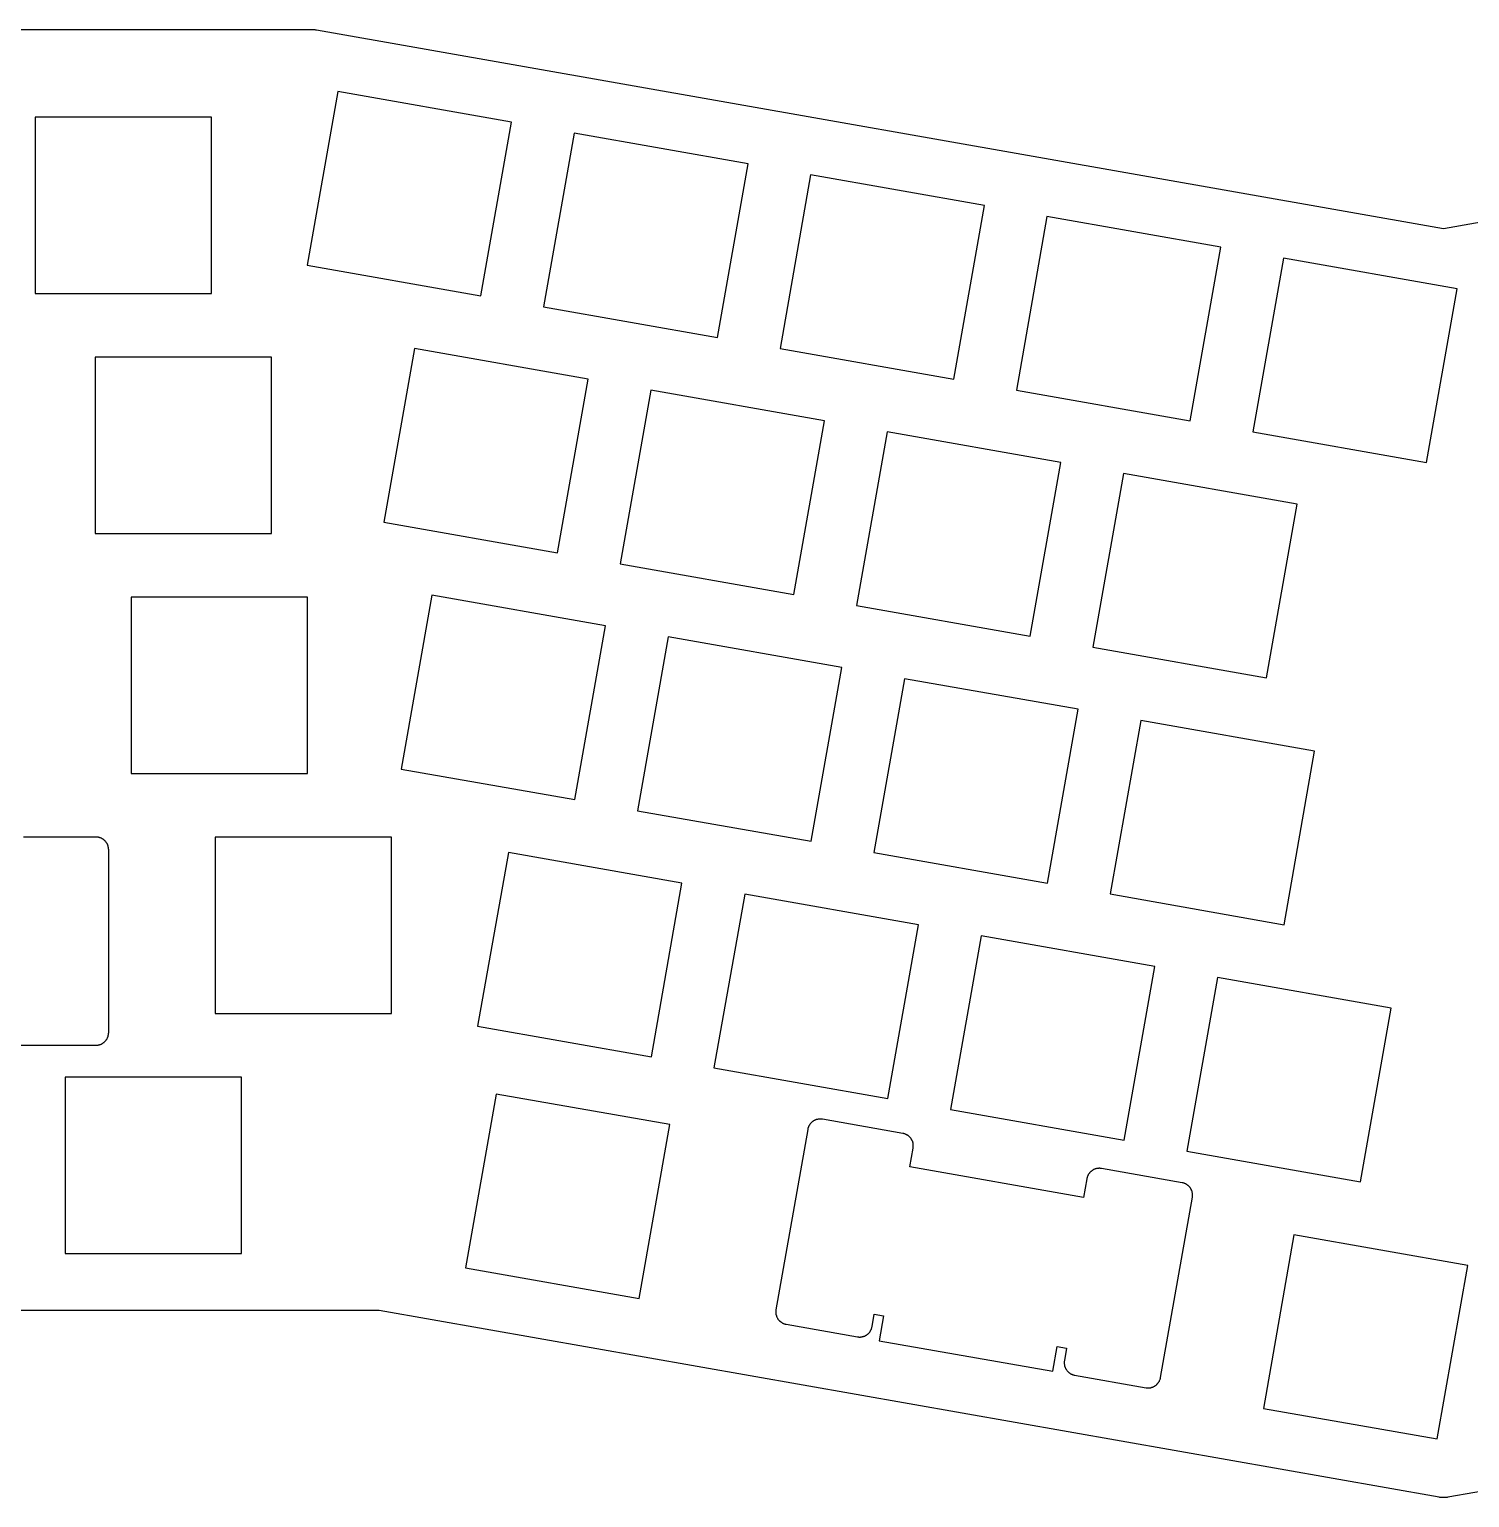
# Model space of a CAD drawing. Header units: millimetres. Extents: x 93 to 440, y -99 to 17.
# Drawn here: x 154 to 268.3, y -99.5 to 17.1 of the extents above; entities that cross this region are included whole.
import ezdxf

# ---------------------------------------------------------------- set-up
doc = ezdxf.new("R2010")
doc.units = ezdxf.units.MM
doc.layers.add('cutouts', color=18, linetype='Continuous', true_color=0x000000)
doc.layers.add('offset_rounded', color=18, linetype='Continuous', true_color=0x000000)

msp = doc.modelspace()

# ---------------------------------------------------------------- linework, layer by layer
at = {"layer": 'cutouts'}
for p, q in [((178.51, 12.15), (176.08, -1.64)), ((192.3, 9.72), (178.51, 12.15)), ((154.48, 10.11), (154.48, -3.89)), ((168.48, 10.11), (154.48, 10.11)), ((154.48, 10.11), (154.48, -3.89)), ((168.48, 10.11), (154.48, 10.11)), ((168.48, -3.89), (168.48, 10.11)), ((168.48, -3.89), (168.48, 10.11)), ((189.86, -4.07), (192.3, 9.72)), ((197.27, 8.84), (194.84, -4.95)), ((211.06, 6.41), (197.27, 8.84)), ((208.63, -7.38), (211.06, 6.41)), ((216.03, 5.53), (213.6, -8.25)), ((229.82, 3.1), (216.03, 5.53)), ((227.39, -10.69), (229.82, 3.1)), ((234.79, 2.23), (232.36, -11.56)), ((248.58, -0.21), (234.79, 2.23)), ((246.15, -13.99), (248.58, -0.21)), ((253.55, -1.08), (251.12, -14.87)), ((267.34, -3.51), (253.55, -1.08)), ((176.08, -1.64), (189.86, -4.07)), ((154.48, -3.89), (168.48, -3.89)), ((154.48, -3.89), (168.48, -3.89)), ((264.91, -17.3), (267.34, -3.51)), ((194.84, -4.95), (208.63, -7.38)), ((159.25, -8.94), (159.25, -22.94)), ((173.25, -8.94), (159.25, -8.94)), ((173.25, -22.94), (173.25, -8.94)), ((184.58, -8.27), (182.15, -22.05)), ((198.37, -10.7), (184.58, -8.27)), ((213.6, -8.25), (227.39, -10.69)), ((195.94, -24.48), (198.37, -10.7)), ((203.34, -11.57), (200.91, -25.36)), ((217.13, -14), (203.34, -11.57)), ((232.36, -11.56), (246.15, -13.99)), ((214.7, -27.79), (217.13, -14)), ((222.1, -14.88), (219.67, -28.67)), ((235.89, -17.31), (222.1, -14.88)), ((251.12, -14.87), (264.91, -17.3)), ((233.46, -31.1), (235.89, -17.31)), ((240.86, -18.19), (238.43, -31.98)), ((254.65, -20.62), (240.86, -18.19)), ((252.22, -34.41), (254.65, -20.62)), ((182.15, -22.05), (195.94, -24.48)), ((159.25, -22.94), (173.25, -22.94)), ((200.91, -25.36), (214.7, -27.79)), ((185.96, -27.85), (183.53, -41.64)), ((199.75, -30.28), (185.96, -27.85)), ((162.1, -27.99), (162.1, -41.99)), ((176.1, -27.99), (162.1, -27.99)), ((176.1, -41.99), (176.1, -27.99)), ((219.67, -28.67), (233.46, -31.1)), ((197.32, -44.07), (199.75, -30.28)), ((204.72, -31.16), (202.29, -44.95)), ((218.51, -33.59), (204.72, -31.16)), ((238.43, -31.98), (252.22, -34.41)), ((216.08, -47.38), (218.51, -33.59)), ((223.48, -34.47), (221.05, -48.26)), ((237.27, -36.9), (223.48, -34.47)), ((234.84, -50.69), (237.27, -36.9)), ((242.24, -37.78), (239.81, -51.56)), ((256.03, -40.21), (242.24, -37.78)), ((253.6, -54), (256.03, -40.21)), ((183.53, -41.64), (197.32, -44.07)), ((162.1, -41.99), (176.1, -41.99)), ((202.29, -44.95), (216.08, -47.38)), ((159.32, -47.04), (153.57, -47.04)), ((159.35, -47.04), (159.32, -47.04)), ((159.38, -47.04), (159.35, -47.04)), ((159.42, -47.05), (159.38, -47.04)), ((159.45, -47.05), (159.42, -47.05)), ((159.49, -47.05), (159.45, -47.05)), ((159.52, -47.06), (159.49, -47.05)), ((159.55, -47.07), (159.52, -47.06)), ((159.59, -47.08), (159.55, -47.07)), ((159.62, -47.09), (159.59, -47.08)), ((159.65, -47.1), (159.62, -47.09)), ((159.68, -47.11), (159.65, -47.1)), ((159.71, -47.12), (159.68, -47.11)), ((159.74, -47.14), (159.71, -47.12)), ((159.78, -47.15), (159.74, -47.14)), ((159.81, -47.17), (159.78, -47.15)), ((159.84, -47.19), (159.81, -47.17)), ((159.86, -47.2), (159.84, -47.19)), ((159.89, -47.22), (159.86, -47.2)), ((159.92, -47.24), (159.89, -47.22)), ((159.95, -47.26), (159.92, -47.24)), ((159.97, -47.29), (159.95, -47.26)), ((160, -47.31), (159.97, -47.29)), ((160.02, -47.33), (160, -47.31)), ((160.05, -47.36), (160.02, -47.33)), ((160.07, -47.38), (160.05, -47.36)), ((160.09, -47.41), (160.07, -47.38)), ((160.11, -47.44), (160.09, -47.41)), ((160.13, -47.46), (160.11, -47.44)), ((160.15, -47.49), (160.13, -47.46)), ((160.17, -47.52), (160.15, -47.49)), ((160.19, -47.55), (160.17, -47.52)), ((160.2, -47.58), (160.19, -47.55)), ((160.22, -47.61), (160.2, -47.58)), ((160.23, -47.64), (160.22, -47.61)), ((160.25, -47.67), (160.23, -47.64)), ((160.26, -47.71), (160.25, -47.67)), ((160.27, -47.74), (160.26, -47.71)), ((160.28, -47.77), (160.27, -47.74)), ((160.29, -47.8), (160.28, -47.77)), ((168.77, -47.04), (168.77, -61.04)), ((182.77, -47.04), (168.77, -47.04)), ((182.77, -61.04), (182.77, -47.04)), ((160.29, -47.84), (160.29, -47.8)), ((160.3, -47.87), (160.29, -47.84)), ((160.31, -47.9), (160.3, -47.87)), ((160.31, -47.94), (160.31, -47.9)), ((160.31, -47.97), (160.31, -47.94)), ((160.31, -48.01), (160.31, -47.97)), ((160.32, -48.04), (160.31, -48.01)), ((160.32, -62.57), (160.32, -48.04)), ((192.04, -48.27), (189.6, -62.05)), ((205.82, -50.7), (192.04, -48.27)), ((221.05, -48.26), (234.84, -50.69)), ((203.39, -64.49), (205.82, -50.7)), ((210.8, -51.58), (208.36, -65.36)), ((224.58, -54.01), (210.8, -51.58)), ((239.81, -51.56), (253.6, -54)), ((222.15, -67.79), (224.58, -54.01)), ((229.56, -54.88), (227.13, -68.67)), ((243.34, -57.31), (229.56, -54.88)), ((240.91, -71.1), (243.34, -57.31)), ((248.32, -58.19), (245.89, -71.98)), ((262.1, -60.62), (248.32, -58.19)), ((168.77, -61.04), (182.77, -61.04)), ((259.67, -74.41), (262.1, -60.62)), ((160.23, -62.96), (160.25, -62.93)), ((160.25, -62.93), (160.26, -62.9)), ((160.26, -62.9), (160.27, -62.87)), ((160.27, -62.87), (160.28, -62.84)), ((160.28, -62.84), (160.29, -62.8)), ((160.29, -62.77), (160.3, -62.74)), ((160.29, -62.8), (160.29, -62.77)), ((160.3, -62.74), (160.31, -62.7)), ((160.31, -62.6), (160.32, -62.57)), ((160.31, -62.63), (160.31, -62.6)), ((160.31, -62.67), (160.31, -62.63)), ((160.31, -62.7), (160.31, -62.67)), ((189.6, -62.05), (203.39, -64.49)), ((152.82, -63.57), (159.32, -63.57)), ((159.32, -63.57), (159.35, -63.56)), ((159.35, -63.56), (159.38, -63.56)), ((159.38, -63.56), (159.42, -63.56)), ((159.42, -63.56), (159.45, -63.56)), ((159.45, -63.56), (159.49, -63.55)), ((159.49, -63.55), (159.52, -63.54)), ((159.52, -63.54), (159.55, -63.54)), ((159.55, -63.54), (159.59, -63.53)), ((159.59, -63.53), (159.62, -63.52)), ((159.62, -63.52), (159.65, -63.51)), ((159.65, -63.51), (159.68, -63.5)), ((159.68, -63.5), (159.71, -63.48)), ((159.71, -63.48), (159.74, -63.47)), ((159.74, -63.47), (159.78, -63.45)), ((159.78, -63.45), (159.81, -63.44)), ((159.81, -63.44), (159.84, -63.42)), ((159.84, -63.42), (159.86, -63.4)), ((159.86, -63.4), (159.89, -63.38)), ((159.89, -63.38), (159.92, -63.36)), ((159.92, -63.36), (159.95, -63.34)), ((159.95, -63.34), (159.97, -63.32)), ((159.97, -63.32), (160, -63.3)), ((160, -63.3), (160.02, -63.27)), ((160.02, -63.27), (160.05, -63.25)), ((160.05, -63.25), (160.07, -63.22)), ((160.07, -63.22), (160.09, -63.2)), ((160.09, -63.2), (160.11, -63.17)), ((160.11, -63.17), (160.13, -63.14)), ((160.13, -63.14), (160.15, -63.11)), ((160.15, -63.11), (160.17, -63.08)), ((160.17, -63.08), (160.19, -63.06)), ((160.19, -63.06), (160.2, -63.03)), ((160.2, -63.03), (160.22, -62.99)), ((160.22, -62.99), (160.23, -62.96)), ((156.87, -66.09), (156.87, -80.09)), ((170.87, -66.09), (156.87, -66.09)), ((170.87, -80.09), (170.87, -66.09)), ((208.36, -65.36), (222.15, -67.79)), ((191.07, -67.44), (188.64, -81.23)), ((204.86, -69.87), (191.07, -67.44)), ((227.13, -68.67), (240.91, -71.1)), ((202.43, -83.66), (204.86, -69.87)), ((215.93, -69.9), (215.91, -69.93)), ((215.95, -69.87), (215.93, -69.9)), ((215.97, -69.85), (215.95, -69.87)), ((215.99, -69.82), (215.97, -69.85)), ((216.01, -69.79), (215.99, -69.82)), ((216.03, -69.77), (216.01, -69.79)), ((216.05, -69.74), (216.03, -69.77)), ((216.08, -69.72), (216.05, -69.74)), ((216.1, -69.69), (216.08, -69.72)), ((216.13, -69.67), (216.1, -69.69)), ((216.15, -69.65), (216.13, -69.67)), ((216.18, -69.63), (216.15, -69.65)), ((216.21, -69.61), (216.18, -69.63)), ((216.24, -69.59), (216.21, -69.61)), ((216.27, -69.57), (216.24, -69.59)), ((216.3, -69.55), (216.27, -69.57)), ((216.33, -69.54), (216.3, -69.55)), ((216.36, -69.52), (216.33, -69.54)), ((216.39, -69.51), (216.36, -69.52)), ((216.42, -69.49), (216.39, -69.51)), ((216.45, -69.48), (216.42, -69.49)), ((216.48, -69.47), (216.45, -69.48)), ((216.52, -69.46), (216.48, -69.47)), ((216.55, -69.45), (216.52, -69.46)), ((216.58, -69.45), (216.55, -69.45)), ((216.62, -69.44), (216.58, -69.45)), ((216.65, -69.44), (216.62, -69.44)), ((216.68, -69.43), (216.65, -69.44)), ((216.72, -69.43), (216.68, -69.43)), ((216.75, -69.43), (216.72, -69.43)), ((216.79, -69.43), (216.75, -69.43)), ((216.82, -69.43), (216.79, -69.43)), ((216.85, -69.43), (216.82, -69.43)), ((216.89, -69.43), (216.85, -69.43)), ((216.92, -69.44), (216.89, -69.43)), ((216.96, -69.44), (216.92, -69.44)), ((223.36, -70.57), (216.96, -69.44)), ((215.8, -70.25), (213.27, -84.56)), ((215.81, -70.19), (215.8, -70.22)), ((215.8, -70.22), (215.8, -70.25)), ((215.82, -70.15), (215.81, -70.19)), ((215.83, -70.12), (215.82, -70.15)), ((215.84, -70.09), (215.83, -70.12)), ((215.85, -70.06), (215.84, -70.09)), ((215.87, -70.02), (215.85, -70.06)), ((215.88, -69.99), (215.87, -70.02)), ((215.9, -69.96), (215.88, -69.99)), ((215.91, -69.93), (215.9, -69.96)), ((223.39, -70.58), (223.36, -70.57)), ((223.42, -70.58), (223.39, -70.58)), ((223.46, -70.59), (223.42, -70.58)), ((223.49, -70.6), (223.46, -70.59)), ((223.52, -70.61), (223.49, -70.6)), ((223.55, -70.63), (223.52, -70.61)), ((223.59, -70.64), (223.55, -70.63)), ((223.62, -70.65), (223.59, -70.64)), ((223.65, -70.67), (223.62, -70.65)), ((223.68, -70.69), (223.65, -70.67)), ((223.71, -70.7), (223.68, -70.69)), ((223.73, -70.72), (223.71, -70.7)), ((223.76, -70.74), (223.73, -70.72)), ((223.79, -70.76), (223.76, -70.74)), ((223.82, -70.78), (223.79, -70.76)), ((223.84, -70.8), (223.82, -70.78)), ((223.87, -70.83), (223.84, -70.8)), ((223.89, -70.85), (223.87, -70.83)), ((223.92, -70.88), (223.89, -70.85)), ((223.94, -70.9), (223.92, -70.88)), ((223.96, -70.93), (223.94, -70.9)), ((223.98, -70.95), (223.96, -70.93)), ((224, -70.98), (223.98, -70.95)), ((224.02, -71.01), (224, -70.98)), ((224.04, -71.04), (224.02, -71.01)), ((224.06, -71.07), (224.04, -71.04)), ((224.07, -71.1), (224.06, -71.07)), ((223.9, -73.23), (224.17, -71.73)), ((224.09, -71.13), (224.07, -71.1)), ((224.1, -71.16), (224.09, -71.13)), ((224.11, -71.19), (224.1, -71.16)), ((224.13, -71.22), (224.11, -71.19)), ((224.14, -71.26), (224.13, -71.22)), ((224.15, -71.29), (224.14, -71.26)), ((224.16, -71.32), (224.15, -71.29)), ((224.16, -71.36), (224.16, -71.32)), ((224.17, -71.39), (224.16, -71.36)), ((224.17, -71.42), (224.17, -71.39)), ((224.18, -71.46), (224.17, -71.42)), ((224.17, -71.69), (224.18, -71.66)), ((224.17, -71.73), (224.17, -71.69)), ((224.18, -71.49), (224.18, -71.46)), ((224.18, -71.52), (224.18, -71.49)), ((224.18, -71.56), (224.18, -71.52)), ((224.18, -71.59), (224.18, -71.56)), ((224.18, -71.63), (224.18, -71.59)), ((224.18, -71.66), (224.18, -71.63)), ((245.89, -71.98), (259.67, -74.41)), ((237.69, -75.66), (223.9, -73.23)), ((238.55, -73.41), (238.51, -73.43)), ((238.58, -73.4), (238.55, -73.41)), ((238.61, -73.39), (238.58, -73.4)), ((238.64, -73.38), (238.61, -73.39)), ((238.67, -73.37), (238.64, -73.38)), ((238.71, -73.36), (238.67, -73.37)), ((238.74, -73.35), (238.71, -73.36)), ((238.77, -73.35), (238.74, -73.35)), ((238.81, -73.34), (238.77, -73.35)), ((238.84, -73.34), (238.81, -73.34)), ((238.88, -73.34), (238.84, -73.34)), ((238.91, -73.33), (238.88, -73.34)), ((238.94, -73.33), (238.91, -73.33)), ((238.98, -73.33), (238.94, -73.33)), ((239.01, -73.34), (238.98, -73.33)), ((239.05, -73.34), (239.01, -73.34)), ((239.08, -73.34), (239.05, -73.34)), ((239.11, -73.35), (239.08, -73.34)), ((245.52, -74.48), (239.11, -73.35)), ((237.96, -74.16), (237.69, -75.66)), ((237.97, -74.09), (237.96, -74.13)), ((237.96, -74.13), (237.96, -74.16)), ((237.98, -74.06), (237.97, -74.09)), ((237.99, -74.03), (237.98, -74.06)), ((238, -73.99), (237.99, -74.03)), ((238.01, -73.96), (238, -73.99)), ((238.02, -73.93), (238.01, -73.96)), ((238.04, -73.9), (238.02, -73.93)), ((238.05, -73.87), (238.04, -73.9)), ((238.07, -73.84), (238.05, -73.87)), ((238.09, -73.81), (238.07, -73.84)), ((238.11, -73.78), (238.09, -73.81)), ((238.13, -73.75), (238.11, -73.78)), ((238.15, -73.73), (238.13, -73.75)), ((238.17, -73.7), (238.15, -73.73)), ((238.19, -73.67), (238.17, -73.7)), ((238.21, -73.65), (238.19, -73.67)), ((238.24, -73.62), (238.21, -73.65)), ((238.26, -73.6), (238.24, -73.62)), ((238.29, -73.58), (238.26, -73.6)), ((238.31, -73.56), (238.29, -73.58)), ((238.34, -73.53), (238.31, -73.56)), ((238.37, -73.51), (238.34, -73.53)), ((238.39, -73.5), (238.37, -73.51)), ((238.42, -73.48), (238.39, -73.5)), ((238.45, -73.46), (238.42, -73.48)), ((238.48, -73.44), (238.45, -73.46)), ((238.51, -73.43), (238.48, -73.44)), ((245.55, -74.48), (245.52, -74.48)), ((245.58, -74.49), (245.55, -74.48)), ((245.61, -74.5), (245.58, -74.49)), ((245.65, -74.51), (245.61, -74.5)), ((245.68, -74.52), (245.65, -74.51)), ((245.71, -74.53), (245.68, -74.52)), ((245.74, -74.55), (245.71, -74.53)), ((245.77, -74.56), (245.74, -74.55)), ((245.8, -74.58), (245.77, -74.56)), ((245.83, -74.59), (245.8, -74.58)), ((245.86, -74.61), (245.83, -74.59)), ((243.8, -89.94), (246.33, -75.64)), ((245.89, -74.63), (245.86, -74.61)), ((245.92, -74.65), (245.89, -74.63)), ((245.95, -74.67), (245.92, -74.65)), ((245.98, -74.69), (245.95, -74.67)), ((246, -74.71), (245.98, -74.69)), ((246.03, -74.73), (246, -74.71)), ((246.05, -74.76), (246.03, -74.73)), ((246.07, -74.78), (246.05, -74.76)), ((246.1, -74.81), (246.07, -74.78)), ((246.12, -74.83), (246.1, -74.81)), ((246.14, -74.86), (246.12, -74.83)), ((246.16, -74.89), (246.14, -74.86)), ((246.18, -74.92), (246.16, -74.89)), ((246.2, -74.95), (246.18, -74.92)), ((246.21, -74.98), (246.2, -74.95)), ((246.23, -75.01), (246.21, -74.98)), ((246.25, -75.04), (246.23, -75.01)), ((246.26, -75.07), (246.25, -75.04)), ((246.27, -75.1), (246.26, -75.07)), ((246.28, -75.13), (246.27, -75.1)), ((246.3, -75.16), (246.28, -75.13)), ((246.31, -75.2), (246.3, -75.16)), ((246.31, -75.23), (246.31, -75.2)), ((246.32, -75.26), (246.31, -75.23)), ((246.33, -75.3), (246.32, -75.26)), ((246.33, -75.33), (246.33, -75.3)), ((246.34, -75.36), (246.33, -75.33)), ((246.33, -75.6), (246.34, -75.57)), ((246.33, -75.64), (246.33, -75.6)), ((246.34, -75.4), (246.34, -75.36)), ((246.34, -75.43), (246.34, -75.4)), ((246.34, -75.47), (246.34, -75.43)), ((246.34, -75.5), (246.34, -75.47)), ((246.34, -75.53), (246.34, -75.5)), ((246.34, -75.57), (246.34, -75.53)), ((254.39, -78.61), (251.96, -92.39)), ((268.18, -81.04), (254.39, -78.61)), ((156.87, -80.09), (170.87, -80.09)), ((188.64, -81.23), (202.43, -83.66)), ((265.75, -94.82), (268.18, -81.04)), ((213.27, -84.62), (213.26, -84.66)), ((213.26, -84.66), (213.26, -84.69)), ((213.26, -84.69), (213.26, -84.73)), ((213.26, -84.73), (213.26, -84.76)), ((213.26, -84.76), (213.26, -84.8)), ((213.26, -84.8), (213.26, -84.83)), ((213.26, -84.83), (213.27, -84.86)), ((213.27, -84.56), (213.27, -84.59)), ((213.27, -84.59), (213.27, -84.62)), ((213.27, -84.86), (213.27, -84.9)), ((213.27, -84.9), (213.28, -84.93)), ((213.28, -84.93), (213.29, -84.96)), ((213.29, -84.96), (213.3, -85)), ((213.3, -85), (213.31, -85.03)), ((213.31, -85.03), (213.32, -85.06)), ((213.32, -85.06), (213.33, -85.09)), ((220.91, -85.9), (221.08, -84.92)), ((221.08, -84.92), (221.82, -85.05)), ((221.82, -85.05), (221.47, -87.02)), ((213.33, -85.09), (213.34, -85.13)), ((213.34, -85.13), (213.35, -85.16)), ((213.35, -85.16), (213.37, -85.19)), ((213.37, -85.19), (213.39, -85.22)), ((213.39, -85.22), (213.4, -85.25)), ((213.4, -85.25), (213.42, -85.28)), ((213.42, -85.28), (213.44, -85.3)), ((213.44, -85.3), (213.46, -85.33)), ((213.46, -85.33), (213.48, -85.36)), ((213.48, -85.36), (213.5, -85.38)), ((213.5, -85.38), (213.53, -85.41)), ((213.53, -85.41), (213.55, -85.44)), ((213.55, -85.44), (213.57, -85.46)), ((213.57, -85.46), (213.6, -85.48)), ((213.6, -85.48), (213.63, -85.5)), ((213.63, -85.5), (213.65, -85.53)), ((213.65, -85.53), (213.68, -85.55)), ((213.68, -85.55), (213.71, -85.56)), ((213.71, -85.56), (213.74, -85.58)), ((213.74, -85.58), (213.77, -85.6)), ((213.77, -85.6), (213.8, -85.62)), ((213.8, -85.62), (213.83, -85.63)), ((213.83, -85.63), (213.86, -85.65)), ((213.86, -85.65), (213.89, -85.66)), ((213.89, -85.66), (213.92, -85.67)), ((213.92, -85.67), (213.95, -85.68)), ((213.95, -85.68), (213.99, -85.69)), ((213.99, -85.69), (214.02, -85.7)), ((214.02, -85.7), (214.05, -85.71)), ((214.05, -85.71), (214.09, -85.72)), ((214.09, -85.72), (219.75, -86.71)), ((220.77, -86.25), (220.79, -86.22)), ((220.79, -86.22), (220.81, -86.19)), ((220.81, -86.19), (220.82, -86.16)), ((220.82, -86.16), (220.84, -86.13)), ((220.84, -86.13), (220.85, -86.1)), ((220.85, -86.1), (220.86, -86.07)), ((220.86, -86.07), (220.87, -86.04)), ((220.87, -86.04), (220.88, -86)), ((220.88, -86), (220.89, -85.97)), ((220.89, -85.97), (220.9, -85.94)), ((220.9, -85.94), (220.91, -85.9)), ((219.75, -86.71), (219.78, -86.72)), ((219.78, -86.72), (219.82, -86.72)), ((219.82, -86.72), (219.85, -86.73)), ((219.85, -86.73), (219.88, -86.73)), ((219.88, -86.73), (219.92, -86.73)), ((219.92, -86.73), (219.95, -86.73)), ((219.95, -86.73), (219.99, -86.73)), ((219.99, -86.73), (220.02, -86.72)), ((220.02, -86.72), (220.05, -86.72)), ((220.05, -86.72), (220.09, -86.72)), ((220.09, -86.72), (220.12, -86.71)), ((220.12, -86.71), (220.16, -86.7)), ((220.16, -86.7), (220.19, -86.69)), ((220.19, -86.69), (220.22, -86.68)), ((220.22, -86.68), (220.25, -86.67)), ((220.25, -86.67), (220.29, -86.66)), ((220.29, -86.66), (220.32, -86.65)), ((220.32, -86.65), (220.35, -86.63)), ((220.35, -86.63), (220.38, -86.62)), ((220.38, -86.62), (220.41, -86.6)), ((220.41, -86.6), (220.44, -86.59)), ((220.44, -86.59), (220.47, -86.57)), ((220.47, -86.57), (220.5, -86.55)), ((220.5, -86.55), (220.52, -86.53)), ((220.52, -86.53), (220.55, -86.51)), ((220.55, -86.51), (220.58, -86.49)), ((220.58, -86.49), (220.6, -86.46)), ((220.6, -86.46), (220.63, -86.44)), ((220.63, -86.44), (220.65, -86.41)), ((220.65, -86.41), (220.67, -86.39)), ((220.67, -86.39), (220.7, -86.36)), ((220.7, -86.36), (220.72, -86.34)), ((220.72, -86.34), (220.74, -86.31)), ((220.74, -86.31), (220.76, -86.28)), ((220.76, -86.28), (220.77, -86.25)), ((221.47, -87.02), (235.26, -89.45)), ((235.26, -89.45), (235.61, -87.48)), ((235.61, -87.48), (236.35, -87.61)), ((236.35, -87.61), (236.17, -88.59)), ((236.17, -88.63), (236.16, -88.66)), ((236.16, -88.66), (236.16, -88.7)), ((236.16, -88.7), (236.16, -88.73)), ((236.16, -88.73), (236.16, -88.76)), ((236.16, -88.76), (236.16, -88.8)), ((236.16, -88.8), (236.16, -88.83)), ((236.16, -88.83), (236.16, -88.87)), ((236.16, -88.87), (236.17, -88.9)), ((236.17, -88.59), (236.17, -88.63)), ((236.17, -88.9), (236.17, -88.93)), ((236.17, -88.93), (236.18, -88.97)), ((236.18, -88.97), (236.18, -89)), ((236.18, -89), (236.19, -89.03)), ((236.19, -89.03), (236.2, -89.07)), ((236.2, -89.07), (236.21, -89.1)), ((236.21, -89.1), (236.22, -89.13)), ((236.22, -89.13), (236.24, -89.16)), ((236.24, -89.16), (236.25, -89.19)), ((236.25, -89.19), (236.27, -89.22)), ((236.27, -89.22), (236.28, -89.25)), ((236.28, -89.25), (236.3, -89.28)), ((236.3, -89.28), (236.32, -89.31)), ((236.32, -89.31), (236.34, -89.34)), ((236.34, -89.34), (236.36, -89.37)), ((236.36, -89.37), (236.38, -89.4)), ((236.38, -89.4), (236.4, -89.42)), ((236.4, -89.42), (236.42, -89.45)), ((236.42, -89.45), (236.45, -89.47)), ((236.45, -89.47), (236.47, -89.5)), ((236.47, -89.5), (236.5, -89.52)), ((236.5, -89.52), (236.52, -89.54)), ((236.52, -89.54), (236.55, -89.56)), ((236.55, -89.56), (236.58, -89.58)), ((236.58, -89.58), (236.6, -89.6)), ((236.6, -89.6), (236.63, -89.62)), ((236.63, -89.62), (236.66, -89.64)), ((236.66, -89.64), (236.69, -89.65)), ((236.69, -89.65), (236.72, -89.67)), ((236.72, -89.67), (236.75, -89.68)), ((236.75, -89.68), (236.79, -89.7)), ((236.79, -89.7), (236.82, -89.71)), ((236.82, -89.71), (236.85, -89.72)), ((236.85, -89.72), (236.88, -89.73)), ((236.88, -89.73), (236.92, -89.74)), ((236.92, -89.74), (236.95, -89.75)), ((236.95, -89.75), (236.98, -89.75)), ((236.98, -89.75), (242.65, -90.75)), ((242.65, -90.75), (242.68, -90.76)), ((242.68, -90.76), (242.71, -90.76)), ((242.71, -90.76), (242.75, -90.76)), ((242.75, -90.76), (242.78, -90.77)), ((242.78, -90.77), (242.82, -90.77)), ((242.82, -90.77), (242.85, -90.77)), ((242.85, -90.77), (242.88, -90.76)), ((242.88, -90.76), (242.92, -90.76)), ((242.92, -90.76), (242.95, -90.76)), ((242.95, -90.76), (242.99, -90.75)), ((242.99, -90.75), (243.02, -90.75)), ((243.02, -90.75), (243.05, -90.74)), ((243.05, -90.74), (243.09, -90.73)), ((243.09, -90.73), (243.12, -90.72)), ((243.12, -90.72), (243.15, -90.71)), ((243.15, -90.71), (243.18, -90.7)), ((243.18, -90.7), (243.21, -90.69)), ((243.21, -90.69), (243.25, -90.67)), ((243.25, -90.67), (243.28, -90.66)), ((243.28, -90.66), (243.31, -90.64)), ((243.31, -90.64), (243.34, -90.62)), ((243.34, -90.62), (243.36, -90.6)), ((243.36, -90.6), (243.39, -90.59)), ((243.39, -90.59), (243.42, -90.57)), ((243.42, -90.57), (243.45, -90.54)), ((243.45, -90.54), (243.47, -90.52)), ((243.47, -90.52), (243.5, -90.5)), ((243.5, -90.5), (243.52, -90.48)), ((243.52, -90.48), (243.55, -90.45)), ((243.55, -90.45), (243.57, -90.43)), ((243.57, -90.43), (243.59, -90.4)), ((243.59, -90.4), (243.61, -90.37)), ((243.61, -90.37), (243.63, -90.35)), ((243.63, -90.35), (243.65, -90.32)), ((243.65, -90.32), (243.67, -90.29)), ((243.67, -90.29), (243.69, -90.26)), ((243.69, -90.26), (243.71, -90.23)), ((243.71, -90.23), (243.72, -90.2)), ((243.72, -90.2), (243.73, -90.17)), ((243.73, -90.17), (243.75, -90.14)), ((243.75, -90.14), (243.76, -90.1)), ((243.76, -90.1), (243.77, -90.07)), ((243.77, -90.07), (243.78, -90.04)), ((243.78, -90.04), (243.79, -90.01)), ((243.79, -90.01), (243.8, -89.97)), ((243.8, -89.97), (243.8, -89.94)), ((251.96, -92.39), (265.75, -94.82))]:
    msp.add_line(p, q, dxfattribs=at)
at = {"layer": 'offset_rounded'}
for p, q in [((104.74, 17.07), (176.46, 17.07)), ((176.46, 17.07), (176.53, 17.07)), ((176.53, 17.07), (176.6, 17.07)), ((176.6, 17.07), (176.67, 17.06)), ((176.67, 17.06), (176.74, 17.05)), ((176.74, 17.05), (176.81, 17.04)), ((176.81, 17.04), (266.26, 1.27)), ((266.26, 1.27), (355.71, 17.04)), ((181.79, -84.62), (109.1, -84.62)), ((265.91, -99.45), (181.79, -84.62)), ((350.73, -84.62), (266.61, -99.45)), ((265.97, -99.46), (265.91, -99.45)), ((266.04, -99.47), (265.97, -99.46)), ((266.1, -99.47), (266.04, -99.47)), ((266.16, -99.48), (266.1, -99.47)), ((266.23, -99.48), (266.16, -99.48)), ((266.29, -99.48), (266.23, -99.48)), ((266.35, -99.48), (266.29, -99.48)), ((266.42, -99.47), (266.35, -99.48)), ((266.48, -99.47), (266.42, -99.47)), ((266.54, -99.46), (266.48, -99.47)), ((266.61, -99.45), (266.54, -99.46))]:
    msp.add_line(p, q, dxfattribs=at)

doc.saveas('drawing.dxf')
